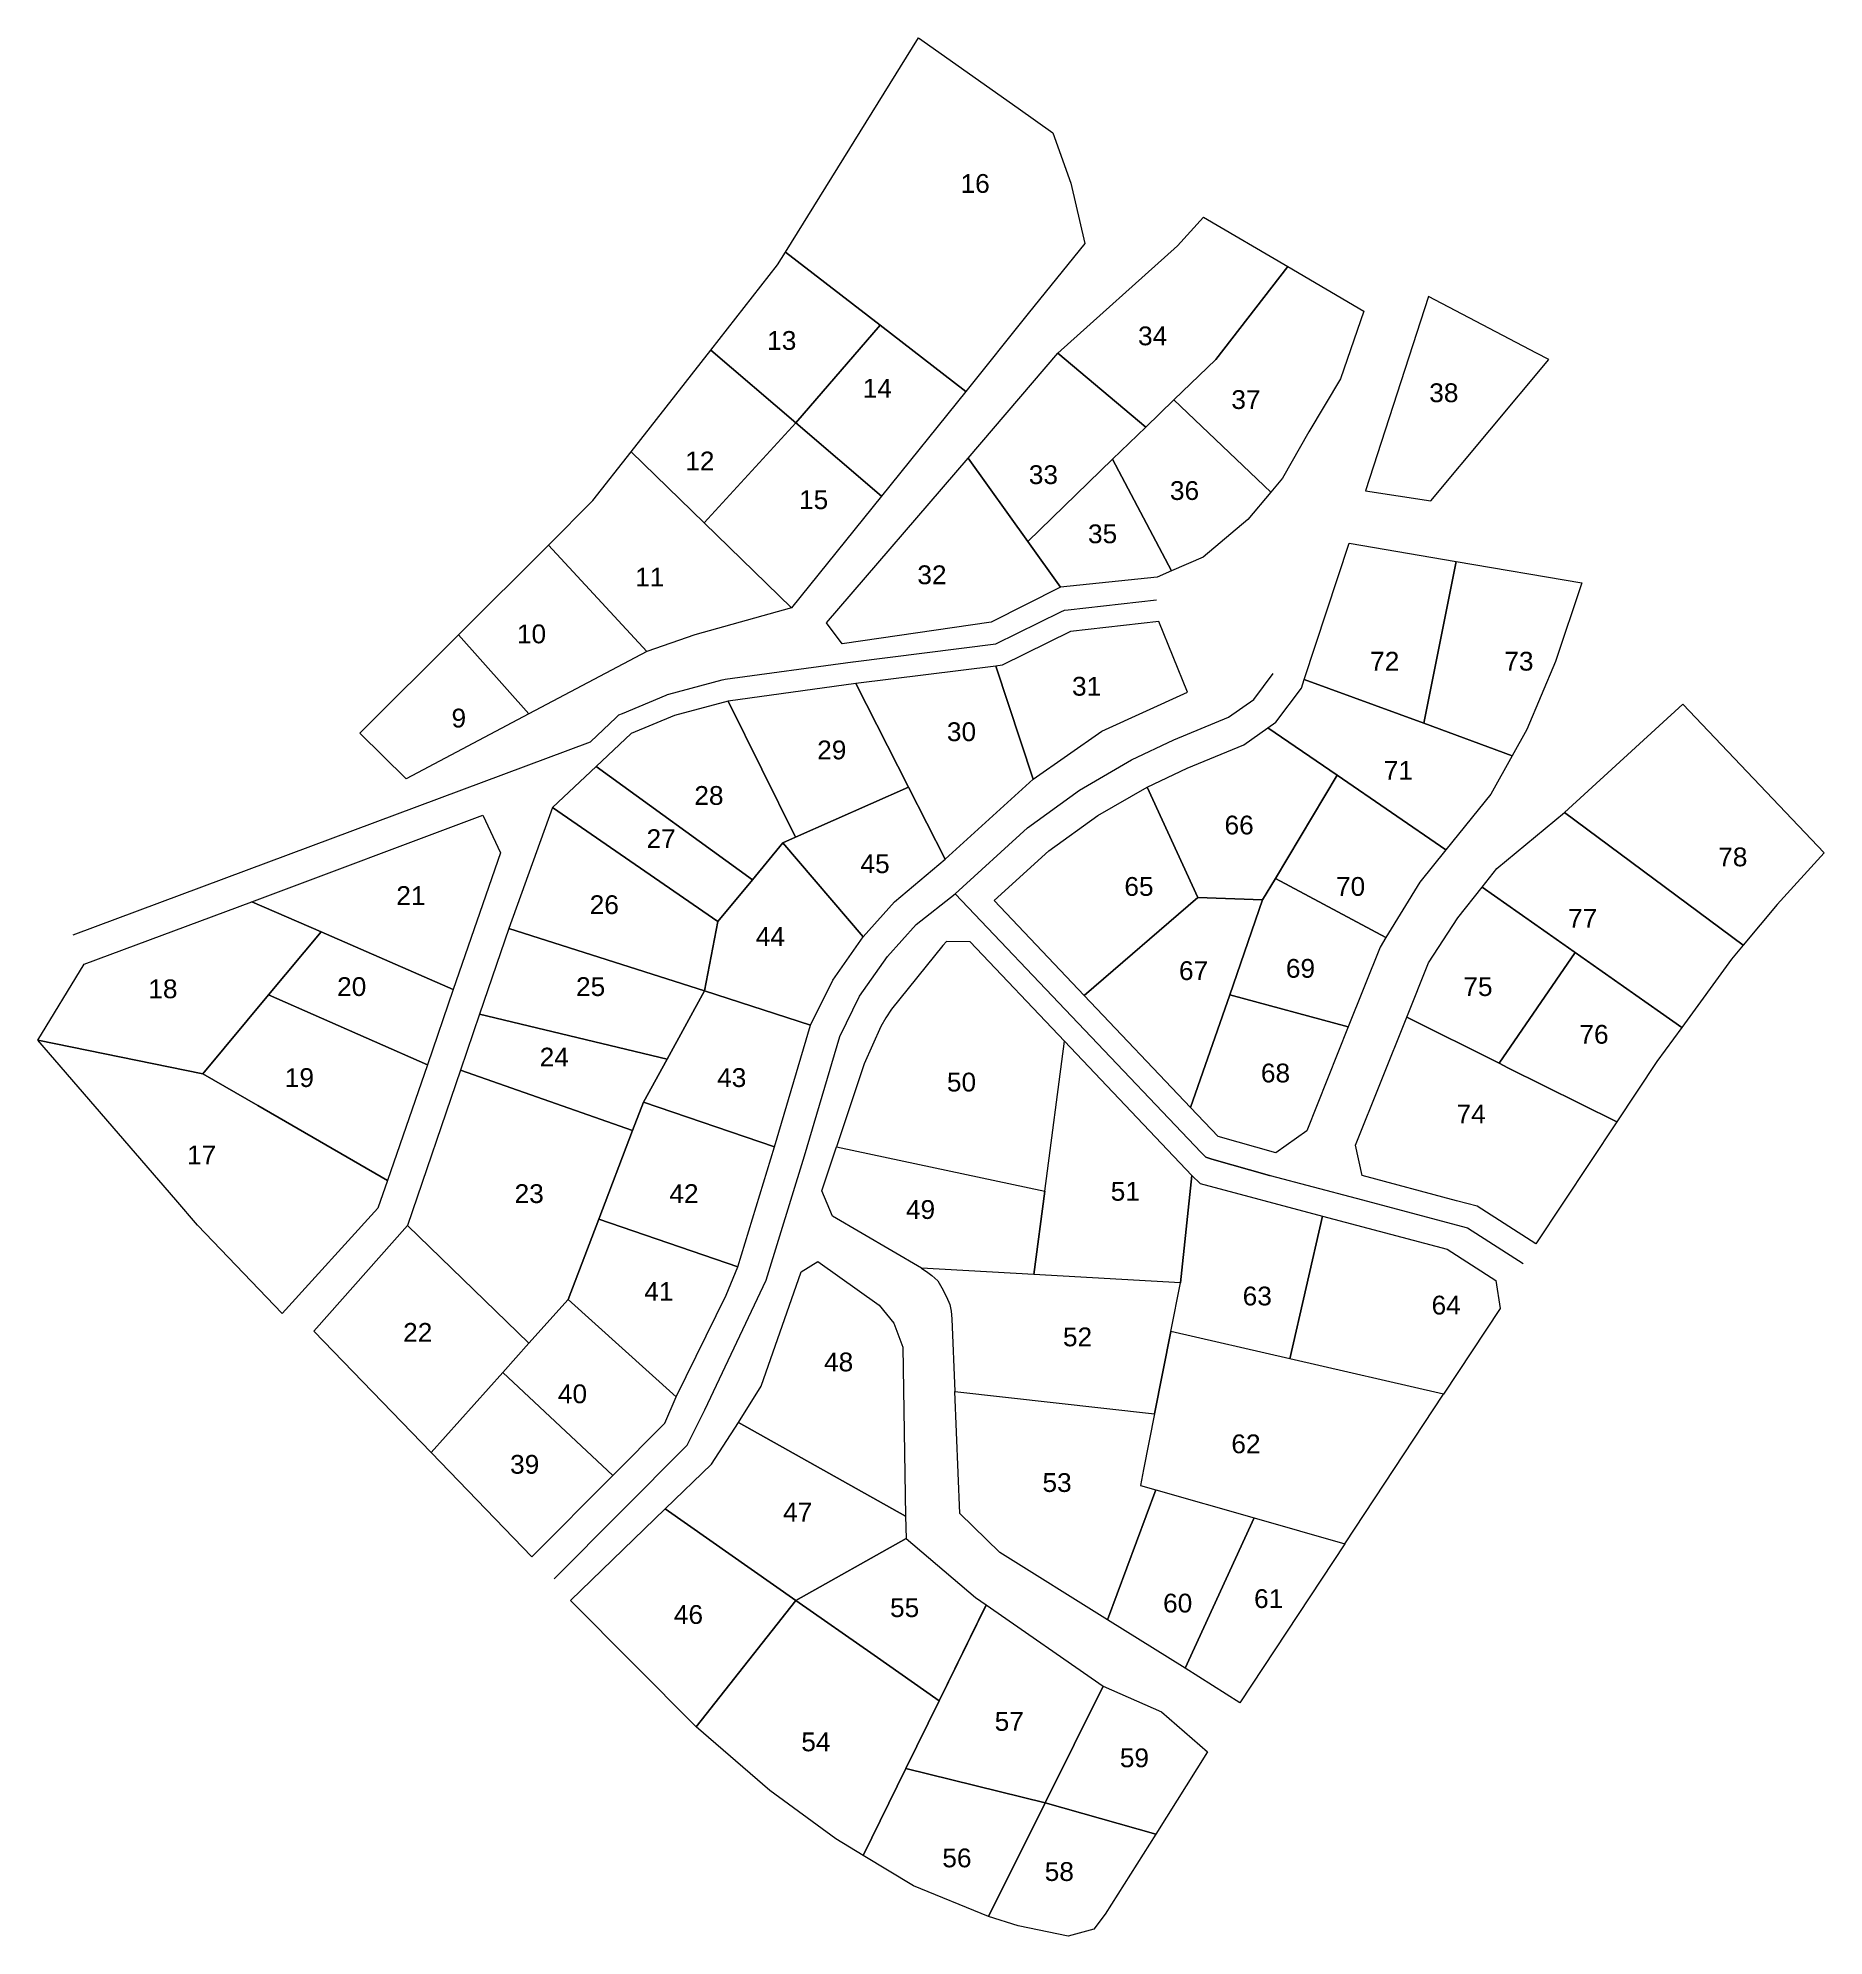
# Model space of a CAD drawing. Header units: metres. Extents: x 6613 to 6899, y 4434918 to 4435221.
import ezdxf

# ---------------------------------------------------------------- set-up
doc = ezdxf.new("R2010")
doc.units = ezdxf.units.M
doc.layers.add('DENEME', color=7, linetype='Continuous', lineweight=0)
doc.layers.add('YOL', color=207, linetype='Continuous', lineweight=0)
doc.styles.add('STYLE0', font='arial.ttf', dxfattribs={"height": 1})

msp = doc.modelspace()

# ---------------------------------------------------------------- linework, layer by layer
at = {"layer": 'DENEME'}
for points in [[(6761.44, 4435164.95, 0), (6747.77, 4435175.51, 0), (6732.66, 4435187.18, 0), (6753.89, 4435221.39, 0), (6769.8, 4435210.2, 0), (6775.38, 4435206.26, 0), (6778.22, 4435198.19, 0), (6780.46, 4435188.56, 0), (6771.44, 4435177.36, 0), (6761.44, 4435164.95, 0)], [(6761.44, 4435164.95, 0), (6747.77, 4435175.51, 0), (6732.66, 4435187.18, 0), (6753.89, 4435221.39, 0), (6769.8, 4435210.2, 0), (6775.38, 4435206.26, 0), (6778.22, 4435198.19, 0), (6780.46, 4435188.56, 0), (6771.44, 4435177.36, 0), (6761.44, 4435164.95, 0)], [(6799.41, 4435192.78, 0), (6812.88, 4435184.88, 0), (6801.38, 4435170.06, 0), (6794.68, 4435163.58, 0), (6790.22, 4435159.26, 0), (6776.18, 4435171.03, 0), (6795.24, 4435188.18, 0), (6799.41, 4435192.78, 0)], [(6799.41, 4435192.78, 0), (6812.88, 4435184.88, 0), (6801.38, 4435170.06, 0), (6794.68, 4435163.58, 0), (6790.22, 4435159.26, 0), (6776.18, 4435171.03, 0), (6795.24, 4435188.18, 0), (6799.41, 4435192.78, 0)], [(6734.3, 4435159.92, 0), (6720.73, 4435171.52, 0), (6731.39, 4435185.14, 0), (6732.66, 4435187.18, 0), (6747.77, 4435175.51, 0), (6734.3, 4435159.92, 0)], [(6734.3, 4435159.92, 0), (6720.73, 4435171.52, 0), (6731.39, 4435185.14, 0), (6732.66, 4435187.18, 0), (6747.77, 4435175.51, 0), (6734.3, 4435159.92, 0)], [(6821.3, 4435166.93, 0), (6816.25, 4435158.47, 0), (6812.03, 4435151.11, 0), (6810.16, 4435148.88, 0), (6794.68, 4435163.58, 0), (6801.38, 4435170.06, 0), (6812.88, 4435184.88, 0), (6824.99, 4435177.78, 0), (6821.3, 4435166.93, 0)], [(6821.3, 4435166.93, 0), (6816.25, 4435158.47, 0), (6812.03, 4435151.11, 0), (6810.16, 4435148.88, 0), (6794.68, 4435163.58, 0), (6801.38, 4435170.06, 0), (6812.88, 4435184.88, 0), (6824.99, 4435177.78, 0), (6821.3, 4435166.93, 0)], [(6852.59, 4435171.03, 0), (6835.32, 4435180.08, 0), (6825.29, 4435149.08, 0), (6835.72, 4435147.49, 0), (6854.53, 4435170.02, 0), (6852.59, 4435171.03, 0)], [(6852.59, 4435171.03, 0), (6835.32, 4435180.08, 0), (6825.29, 4435149.08, 0), (6835.72, 4435147.49, 0), (6854.53, 4435170.02, 0), (6852.59, 4435171.03, 0)], [(6747.77, 4435175.51, 0), (6761.44, 4435164.95, 0), (6747.98, 4435148.23, 0), (6734.3, 4435159.92, 0), (6747.77, 4435175.51, 0)], [(6747.77, 4435175.51, 0), (6761.44, 4435164.95, 0), (6747.98, 4435148.23, 0), (6734.3, 4435159.92, 0), (6747.77, 4435175.51, 0)], [(6719.68, 4435143.96, 0), (6708.03, 4435155.31, 0), (6720.73, 4435171.52, 0), (6734.3, 4435159.92, 0), (6719.68, 4435143.96, 0)], [(6719.68, 4435143.96, 0), (6708.03, 4435155.31, 0), (6720.73, 4435171.52, 0), (6734.3, 4435159.92, 0), (6719.68, 4435143.96, 0)], [(6776.18, 4435171.03, 0), (6790.22, 4435159.26, 0), (6784.89, 4435154.1, 0), (6771.35, 4435140.99, 0), (6761.81, 4435154.3, 0), (6776.18, 4435171.03, 0)], [(6776.18, 4435171.03, 0), (6790.22, 4435159.26, 0), (6784.89, 4435154.1, 0), (6771.35, 4435140.99, 0), (6761.81, 4435154.3, 0), (6776.18, 4435171.03, 0)], [(6794.68, 4435163.58, 0), (6810.16, 4435148.88, 0), (6806.49, 4435144.49, 0), (6799.36, 4435138.5, 0), (6794.31, 4435136.29, 0), (6784.89, 4435154.1, 0), (6790.22, 4435159.26, 0), (6794.68, 4435163.58, 0)], [(6794.68, 4435163.58, 0), (6810.16, 4435148.88, 0), (6806.49, 4435144.49, 0), (6799.36, 4435138.5, 0), (6794.31, 4435136.29, 0), (6784.89, 4435154.1, 0), (6790.22, 4435159.26, 0), (6794.68, 4435163.58, 0)], [(6734.3, 4435159.92, 0), (6747.98, 4435148.23, 0), (6733.61, 4435130.4, 0), (6719.68, 4435143.96, 0), (6734.3, 4435159.92, 0)], [(6734.3, 4435159.92, 0), (6747.98, 4435148.23, 0), (6733.61, 4435130.4, 0), (6719.68, 4435143.96, 0), (6734.3, 4435159.92, 0)], [(6708.03, 4435155.31, 0), (6719.68, 4435143.96, 0), (6733.61, 4435130.4, 0), (6718.18, 4435126.05, 0), (6710.55, 4435123.4, 0), (6694.81, 4435140.41, 0), (6701.91, 4435147.5, 0), (6708.03, 4435155.31, 0)], [(6708.03, 4435155.31, 0), (6719.68, 4435143.96, 0), (6733.61, 4435130.4, 0), (6718.18, 4435126.05, 0), (6710.55, 4435123.4, 0), (6694.81, 4435140.41, 0), (6701.91, 4435147.5, 0), (6708.03, 4435155.31, 0)], [(6761.81, 4435154.3, 0), (6771.35, 4435140.99, 0), (6776.6, 4435133.66, 0), (6765.52, 4435128.12, 0), (6741.69, 4435124.63, 0), (6739.19, 4435128, 0), (6761.81, 4435154.3, 0)], [(6761.81, 4435154.3, 0), (6771.35, 4435140.99, 0), (6776.6, 4435133.66, 0), (6765.52, 4435128.12, 0), (6741.69, 4435124.63, 0), (6739.19, 4435128, 0), (6761.81, 4435154.3, 0)], [(6784.89, 4435154.1, 0), (6794.31, 4435136.29, 0), (6792, 4435135.28, 0), (6776.6, 4435133.66, 0), (6771.35, 4435140.99, 0), (6784.89, 4435154.1, 0)], [(6784.89, 4435154.1, 0), (6794.31, 4435136.29, 0), (6792, 4435135.28, 0), (6776.6, 4435133.66, 0), (6771.35, 4435140.99, 0), (6784.89, 4435154.1, 0)], [(6822.68, 4435140.71, 0), (6839.76, 4435137.8, 0), (6834.6, 4435111.95, 0), (6815.51, 4435118.96, 0), (6822.68, 4435140.71, 0)], [(6822.68, 4435140.71, 0), (6839.76, 4435137.8, 0), (6834.6, 4435111.95, 0), (6815.51, 4435118.96, 0), (6822.68, 4435140.71, 0)], [(6694.81, 4435140.41, 0), (6710.55, 4435123.4, 0), (6691.67, 4435113.43, 0), (6680.44, 4435126.08, 0), (6694.81, 4435140.41, 0)], [(6694.81, 4435140.41, 0), (6710.55, 4435123.4, 0), (6691.67, 4435113.43, 0), (6680.44, 4435126.08, 0), (6694.81, 4435140.41, 0)], [(6839.76, 4435137.8, 0), (6859.82, 4435134.38, 0), (6855.62, 4435121.83, 0), (6851.04, 4435110.98, 0), (6848.71, 4435106.76, 0), (6834.6, 4435111.95, 0), (6839.76, 4435137.8, 0)], [(6839.76, 4435137.8, 0), (6859.82, 4435134.38, 0), (6855.62, 4435121.83, 0), (6851.04, 4435110.98, 0), (6848.71, 4435106.76, 0), (6834.6, 4435111.95, 0), (6839.76, 4435137.8, 0)], [(6680.44, 4435126.08, 0), (6691.67, 4435113.43, 0), (6672.07, 4435103.09, 0), (6664.69, 4435110.36, 0), (6680.44, 4435126.08, 0)], [(6680.44, 4435126.08, 0), (6691.67, 4435113.43, 0), (6672.07, 4435103.09, 0), (6664.69, 4435110.36, 0), (6680.44, 4435126.08, 0)], [(6792.3, 4435128.2, 0), (6778.2, 4435126.6, 0), (6767.26, 4435121.21, 0), (6766.27, 4435121.08, 0), (6772.23, 4435103.05, 0), (6783.19, 4435110.67, 0), (6796.88, 4435116.91, 0), (6792.3, 4435128.2, 0)], [(6792.3, 4435128.2, 0), (6778.2, 4435126.6, 0), (6767.26, 4435121.21, 0), (6766.27, 4435121.08, 0), (6772.23, 4435103.05, 0), (6783.19, 4435110.67, 0), (6796.88, 4435116.91, 0), (6792.3, 4435128.2, 0)], [(6766.27, 4435121.08, 0), (6743.9, 4435118.28, 0), (6752.31, 4435101.74, 0), (6758.16, 4435090.24, 0), (6772.23, 4435103.05, 0), (6766.27, 4435121.08, 0)], [(6766.27, 4435121.08, 0), (6743.9, 4435118.28, 0), (6752.31, 4435101.74, 0), (6758.16, 4435090.24, 0), (6772.23, 4435103.05, 0), (6766.27, 4435121.08, 0)], [(6743.9, 4435118.28, 0), (6723.49, 4435115.5, 0), (6734.29, 4435093.78, 0), (6752.31, 4435101.74, 0), (6743.9, 4435118.28, 0)], [(6743.9, 4435118.28, 0), (6723.49, 4435115.5, 0), (6734.29, 4435093.78, 0), (6752.31, 4435101.74, 0), (6743.9, 4435118.28, 0)], [(6815.51, 4435118.96, 0), (6834.6, 4435111.95, 0), (6848.71, 4435106.76, 0), (6845.32, 4435100.63, 0), (6838.11, 4435091.74, 0), (6820.75, 4435103.64, 0), (6809.68, 4435111.23, 0), (6810.96, 4435112.14, 0), (6815.04, 4435117.54, 0), (6815.51, 4435118.96, 0)], [(6815.51, 4435118.96, 0), (6834.6, 4435111.95, 0), (6848.71, 4435106.76, 0), (6845.32, 4435100.63, 0), (6838.11, 4435091.74, 0), (6820.75, 4435103.64, 0), (6809.68, 4435111.23, 0), (6810.96, 4435112.14, 0), (6815.04, 4435117.54, 0), (6815.51, 4435118.96, 0)], [(6723.49, 4435115.5, 0), (6714.94, 4435113.2, 0), (6708.01, 4435110.29, 0), (6702.41, 4435105.06, 0), (6727.38, 4435086.97, 0), (6732.23, 4435092.86, 0), (6734.29, 4435093.78, 0), (6723.49, 4435115.5, 0)], [(6723.49, 4435115.5, 0), (6714.94, 4435113.2, 0), (6708.01, 4435110.29, 0), (6702.41, 4435105.06, 0), (6727.38, 4435086.97, 0), (6732.23, 4435092.86, 0), (6734.29, 4435093.78, 0), (6723.49, 4435115.5, 0)], [(6875.96, 4435115.01, 0), (6898.5, 4435091.26, 0), (6890.99, 4435083.03, 0), (6885.58, 4435076.49, 0), (6857.08, 4435097.72, 0), (6875.96, 4435115.01, 0)], [(6875.96, 4435115.01, 0), (6898.5, 4435091.26, 0), (6890.99, 4435083.03, 0), (6885.58, 4435076.49, 0), (6857.08, 4435097.72, 0), (6875.96, 4435115.01, 0)], [(6809.68, 4435111.23, 0), (6820.75, 4435103.64, 0), (6810.9, 4435087.18, 0), (6808.84, 4435083.74, 0), (6798.53, 4435084.13, 0), (6790.41, 4435101.76, 0), (6796.8, 4435104.77, 0), (6805.84, 4435108.5, 0), (6809.68, 4435111.23, 0)], [(6809.68, 4435111.23, 0), (6820.75, 4435103.64, 0), (6810.9, 4435087.18, 0), (6808.84, 4435083.74, 0), (6798.53, 4435084.13, 0), (6790.41, 4435101.76, 0), (6796.8, 4435104.77, 0), (6805.84, 4435108.5, 0), (6809.68, 4435111.23, 0)], [(6702.41, 4435105.06, 0), (6695.48, 4435098.52, 0), (6721.88, 4435080.3, 0), (6727.38, 4435086.97, 0), (6702.41, 4435105.06, 0)], [(6702.41, 4435105.06, 0), (6695.48, 4435098.52, 0), (6721.88, 4435080.3, 0), (6727.38, 4435086.97, 0), (6702.41, 4435105.06, 0)], [(6752.31, 4435101.74, 0), (6734.29, 4435093.78, 0), (6732.23, 4435092.86, 0), (6745.06, 4435077.84, 0), (6750.05, 4435083.44, 0), (6758.16, 4435090.24, 0), (6752.31, 4435101.74, 0)], [(6752.31, 4435101.74, 0), (6734.29, 4435093.78, 0), (6732.23, 4435092.86, 0), (6745.06, 4435077.84, 0), (6750.05, 4435083.44, 0), (6758.16, 4435090.24, 0), (6752.31, 4435101.74, 0)], [(6790.41, 4435101.76, 0), (6798.53, 4435084.13, 0), (6780.37, 4435068.48, 0), (6765.97, 4435083.63, 0), (6774.7, 4435091.57, 0), (6782.55, 4435097.22, 0), (6790.41, 4435101.76, 0)], [(6790.41, 4435101.76, 0), (6798.53, 4435084.13, 0), (6780.37, 4435068.48, 0), (6765.97, 4435083.63, 0), (6774.7, 4435091.57, 0), (6782.55, 4435097.22, 0), (6790.41, 4435101.76, 0)], [(6820.75, 4435103.64, 0), (6838.11, 4435091.74, 0), (6833.95, 4435086.59, 0), (6828.54, 4435077.74, 0), (6810.9, 4435087.18, 0), (6820.75, 4435103.64, 0)], [(6820.75, 4435103.64, 0), (6838.11, 4435091.74, 0), (6833.95, 4435086.59, 0), (6828.54, 4435077.74, 0), (6810.9, 4435087.18, 0), (6820.75, 4435103.64, 0)], [(6695.48, 4435098.52, 0), (6688.47, 4435079.2, 0), (6719.72, 4435069.22, 0), (6721.88, 4435080.3, 0), (6695.48, 4435098.52, 0)], [(6695.48, 4435098.52, 0), (6688.47, 4435079.2, 0), (6719.72, 4435069.22, 0), (6721.88, 4435080.3, 0), (6695.48, 4435098.52, 0)], [(6684.34, 4435097.26, 0), (6687.14, 4435091.28, 0), (6679.61, 4435069.41, 0), (6658.54, 4435078.62, 0), (6647.46, 4435083.46, 0), (6684.34, 4435097.26, 0)], [(6684.34, 4435097.26, 0), (6687.14, 4435091.28, 0), (6679.61, 4435069.41, 0), (6658.54, 4435078.62, 0), (6647.46, 4435083.46, 0), (6684.34, 4435097.26, 0)], [(6857.08, 4435097.72, 0), (6885.58, 4435076.49, 0), (6883.7, 4435074.29, 0), (6875.8, 4435063.35, 0), (6843.9, 4435085.78, 0), (6846.26, 4435088.77, 0), (6857.08, 4435097.72, 0)], [(6857.08, 4435097.72, 0), (6885.58, 4435076.49, 0), (6883.7, 4435074.29, 0), (6875.8, 4435063.35, 0), (6843.9, 4435085.78, 0), (6846.26, 4435088.77, 0), (6857.08, 4435097.72, 0)], [(6732.23, 4435092.86, 0), (6727.38, 4435086.97, 0), (6721.88, 4435080.3, 0), (6719.72, 4435069.22, 0), (6736.66, 4435063.76, 0), (6740.2, 4435070.95, 0), (6745.06, 4435077.84, 0), (6732.23, 4435092.86, 0)], [(6732.23, 4435092.86, 0), (6727.38, 4435086.97, 0), (6721.88, 4435080.3, 0), (6719.72, 4435069.22, 0), (6736.66, 4435063.76, 0), (6740.2, 4435070.95, 0), (6745.06, 4435077.84, 0), (6732.23, 4435092.86, 0)], [(6810.9, 4435087.18, 0), (6828.54, 4435077.74, 0), (6827.6, 4435076.2, 0), (6822.53, 4435063.46, 0), (6803.6, 4435068.61, 0), (6808.84, 4435083.74, 0), (6810.9, 4435087.18, 0)], [(6810.9, 4435087.18, 0), (6828.54, 4435077.74, 0), (6827.6, 4435076.2, 0), (6822.53, 4435063.46, 0), (6803.6, 4435068.61, 0), (6808.84, 4435083.74, 0), (6810.9, 4435087.18, 0)], [(6647.46, 4435083.46, 0), (6658.54, 4435078.62, 0), (6650.1, 4435068.56, 0), (6639.62, 4435055.98, 0), (6613.3, 4435061.35, 0), (6620.66, 4435073.46, 0), (6647.46, 4435083.46, 0)], [(6647.46, 4435083.46, 0), (6658.54, 4435078.62, 0), (6650.1, 4435068.56, 0), (6639.62, 4435055.98, 0), (6613.3, 4435061.35, 0), (6620.66, 4435073.46, 0), (6647.46, 4435083.46, 0)], [(6808.84, 4435083.74, 0), (6803.6, 4435068.61, 0), (6797.36, 4435050.61, 0), (6780.37, 4435068.48, 0), (6798.53, 4435084.13, 0), (6808.84, 4435083.74, 0)], [(6808.84, 4435083.74, 0), (6803.6, 4435068.61, 0), (6797.36, 4435050.61, 0), (6780.37, 4435068.48, 0), (6798.53, 4435084.13, 0), (6808.84, 4435083.74, 0)], [(6858.74, 4435075.35, 0), (6846.6, 4435057.67, 0), (6831.86, 4435065.01, 0), (6835.32, 4435073.67, 0), (6840.02, 4435080.88, 0), (6843.9, 4435085.78, 0), (6858.74, 4435075.35, 0)], [(6858.74, 4435075.35, 0), (6846.6, 4435057.67, 0), (6831.86, 4435065.01, 0), (6835.32, 4435073.67, 0), (6840.02, 4435080.88, 0), (6843.9, 4435085.78, 0), (6858.74, 4435075.35, 0)], [(6658.54, 4435078.62, 0), (6679.61, 4435069.41, 0), (6675.48, 4435057.43, 0), (6650.1, 4435068.56, 0), (6658.54, 4435078.62, 0)], [(6658.54, 4435078.62, 0), (6679.61, 4435069.41, 0), (6675.48, 4435057.43, 0), (6650.1, 4435068.56, 0), (6658.54, 4435078.62, 0)], [(6688.47, 4435079.2, 0), (6683.81, 4435065.47, 0), (6713.76, 4435058.33, 0), (6719.72, 4435069.22, 0), (6688.47, 4435079.2, 0)], [(6688.47, 4435079.2, 0), (6683.81, 4435065.47, 0), (6713.76, 4435058.33, 0), (6719.72, 4435069.22, 0), (6688.47, 4435079.2, 0)], [(6740.81, 4435044.32, 0), (6774.08, 4435037.24, 0), (6777.24, 4435061.17, 0), (6762.13, 4435077.06, 0), (6758.37, 4435077.08, 0), (6757.79, 4435076.48, 0), (6749.59, 4435066.3, 0), (6748.7, 4435064.93, 0), (6747.87, 4435063.53, 0), (6745.25, 4435057.56, 0), (6740.81, 4435044.32, 0)], [(6740.81, 4435044.32, 0), (6774.08, 4435037.24, 0), (6777.24, 4435061.17, 0), (6762.13, 4435077.06, 0), (6758.37, 4435077.08, 0), (6757.79, 4435076.48, 0), (6749.59, 4435066.3, 0), (6748.7, 4435064.93, 0), (6747.87, 4435063.53, 0), (6745.25, 4435057.56, 0), (6740.81, 4435044.32, 0)], [(6875.8, 4435063.35, 0), (6871.78, 4435057.92, 0), (6865.44, 4435048.28, 0), (6848.03, 4435056.95, 0), (6846.6, 4435057.67, 0), (6858.74, 4435075.35, 0), (6875.8, 4435063.35, 0)], [(6875.8, 4435063.35, 0), (6871.78, 4435057.92, 0), (6865.44, 4435048.28, 0), (6848.03, 4435056.95, 0), (6846.6, 4435057.67, 0), (6858.74, 4435075.35, 0), (6875.8, 4435063.35, 0)], [(6650.1, 4435068.56, 0), (6675.48, 4435057.43, 0), (6669.11, 4435038.95, 0), (6648.39, 4435050.91, 0), (6639.62, 4435055.98, 0), (6650.1, 4435068.56, 0)], [(6650.1, 4435068.56, 0), (6675.48, 4435057.43, 0), (6669.11, 4435038.95, 0), (6648.39, 4435050.91, 0), (6639.62, 4435055.98, 0), (6650.1, 4435068.56, 0)], [(6719.72, 4435069.22, 0), (6713.76, 4435058.33, 0), (6709.99, 4435051.43, 0), (6730.93, 4435044.33, 0), (6736.66, 4435063.76, 0), (6719.72, 4435069.22, 0)], [(6719.72, 4435069.22, 0), (6713.76, 4435058.33, 0), (6709.99, 4435051.43, 0), (6730.93, 4435044.33, 0), (6736.66, 4435063.76, 0), (6719.72, 4435069.22, 0)], [(6803.6, 4435068.61, 0), (6822.53, 4435063.46, 0), (6815.92, 4435046.88, 0), (6810.99, 4435043.34, 0), (6801.78, 4435045.96, 0), (6797.36, 4435050.61, 0), (6803.6, 4435068.61, 0)], [(6803.6, 4435068.61, 0), (6822.53, 4435063.46, 0), (6815.92, 4435046.88, 0), (6810.99, 4435043.34, 0), (6801.78, 4435045.96, 0), (6797.36, 4435050.61, 0), (6803.6, 4435068.61, 0)], [(6683.81, 4435065.47, 0), (6680.78, 4435056.55, 0), (6708.21, 4435046.9, 0), (6709.99, 4435051.43, 0), (6713.76, 4435058.33, 0), (6683.81, 4435065.47, 0)], [(6683.81, 4435065.47, 0), (6680.78, 4435056.55, 0), (6708.21, 4435046.9, 0), (6709.99, 4435051.43, 0), (6713.76, 4435058.33, 0), (6683.81, 4435065.47, 0)], [(6865.44, 4435048.28, 0), (6852.5, 4435028.82, 0), (6843.11, 4435034.82, 0), (6839.82, 4435035.71, 0), (6824.73, 4435039.76, 0), (6823.7, 4435044.56, 0), (6831.86, 4435065.01, 0), (6846.6, 4435057.67, 0), (6848.03, 4435056.95, 0), (6865.44, 4435048.28, 0)], [(6865.44, 4435048.28, 0), (6852.5, 4435028.82, 0), (6843.11, 4435034.82, 0), (6839.82, 4435035.71, 0), (6824.73, 4435039.76, 0), (6823.7, 4435044.56, 0), (6831.86, 4435065.01, 0), (6846.6, 4435057.67, 0), (6848.03, 4435056.95, 0), (6865.44, 4435048.28, 0)], [(6648.39, 4435050.91, 0), (6669.11, 4435038.95, 0), (6667.59, 4435034.54, 0), (6652.29, 4435017.68, 0), (6638.75, 4435031.81, 0), (6635.29, 4435035.83, 0), (6613.3, 4435061.35, 0), (6639.62, 4435055.98, 0), (6648.39, 4435050.91, 0)], [(6648.39, 4435050.91, 0), (6669.11, 4435038.95, 0), (6667.59, 4435034.54, 0), (6652.29, 4435017.68, 0), (6638.75, 4435031.81, 0), (6635.29, 4435035.83, 0), (6613.3, 4435061.35, 0), (6639.62, 4435055.98, 0), (6648.39, 4435050.91, 0)], [(6777.24, 4435061.17, 0), (6797.55, 4435039.76, 0), (6795.73, 4435022.58, 0), (6772.32, 4435023.93, 0), (6774.08, 4435037.24, 0), (6777.24, 4435061.17, 0)], [(6777.24, 4435061.17, 0), (6797.55, 4435039.76, 0), (6795.73, 4435022.58, 0), (6772.32, 4435023.93, 0), (6774.08, 4435037.24, 0), (6777.24, 4435061.17, 0)], [(6680.78, 4435056.55, 0), (6672.33, 4435031.74, 0), (6691.7, 4435012.94, 0), (6697.94, 4435019.91, 0), (6702.84, 4435032.77, 0), (6708.21, 4435046.9, 0), (6680.78, 4435056.55, 0)], [(6680.78, 4435056.55, 0), (6672.33, 4435031.74, 0), (6691.7, 4435012.94, 0), (6697.94, 4435019.91, 0), (6702.84, 4435032.77, 0), (6708.21, 4435046.9, 0), (6680.78, 4435056.55, 0)], [(6709.99, 4435051.43, 0), (6708.21, 4435046.9, 0), (6702.84, 4435032.77, 0), (6725.04, 4435025.16, 0), (6730.93, 4435044.33, 0), (6709.99, 4435051.43, 0)], [(6709.99, 4435051.43, 0), (6708.21, 4435046.9, 0), (6702.84, 4435032.77, 0), (6725.04, 4435025.16, 0), (6730.93, 4435044.33, 0), (6709.99, 4435051.43, 0)], [(6740.81, 4435044.32, 0), (6774.08, 4435037.24, 0), (6772.32, 4435023.93, 0), (6754.39, 4435024.95, 0), (6740.17, 4435033.23, 0), (6738.46, 4435037.28, 0), (6740.81, 4435044.32, 0)], [(6740.81, 4435044.32, 0), (6774.08, 4435037.24, 0), (6772.32, 4435023.93, 0), (6754.39, 4435024.95, 0), (6740.17, 4435033.23, 0), (6738.46, 4435037.28, 0), (6740.81, 4435044.32, 0)], [(6797.55, 4435039.76, 0), (6798.86, 4435038.43, 0), (6818.42, 4435033.26, 0), (6813.2, 4435010.46, 0), (6794.19, 4435014.81, 0), (6795.73, 4435022.58, 0), (6797.55, 4435039.76, 0)], [(6797.55, 4435039.76, 0), (6798.86, 4435038.43, 0), (6818.42, 4435033.26, 0), (6813.2, 4435010.46, 0), (6794.19, 4435014.81, 0), (6795.73, 4435022.58, 0), (6797.55, 4435039.76, 0)], [(6672.33, 4435031.74, 0), (6657.33, 4435014.86, 0), (6676.08, 4434995.49, 0), (6687.52, 4435008.27, 0), (6691.7, 4435012.94, 0), (6672.33, 4435031.74, 0)], [(6672.33, 4435031.74, 0), (6657.33, 4435014.86, 0), (6676.08, 4434995.49, 0), (6687.52, 4435008.27, 0), (6691.7, 4435012.94, 0), (6672.33, 4435031.74, 0)], [(6702.84, 4435032.77, 0), (6697.94, 4435019.91, 0), (6715.23, 4435004.39, 0), (6723.18, 4435020.6, 0), (6725.04, 4435025.16, 0), (6702.84, 4435032.77, 0)], [(6702.84, 4435032.77, 0), (6697.94, 4435019.91, 0), (6715.23, 4435004.39, 0), (6723.18, 4435020.6, 0), (6725.04, 4435025.16, 0), (6702.84, 4435032.77, 0)], [(6818.42, 4435033.26, 0), (6838.32, 4435027.99, 0), (6846.11, 4435022.95, 0), (6846.78, 4435018.51, 0), (6837.75, 4435004.84, 0), (6813.2, 4435010.46, 0), (6818.42, 4435033.26, 0)], [(6818.42, 4435033.26, 0), (6838.32, 4435027.99, 0), (6846.11, 4435022.95, 0), (6846.78, 4435018.51, 0), (6837.75, 4435004.84, 0), (6813.2, 4435010.46, 0), (6818.42, 4435033.26, 0)], [(6737.85, 4435026.02, 0), (6747.61, 4435019.05, 0), (6749.94, 4435016.17, 0), (6751.4, 4435012.32, 0), (6751.85, 4434985.34, 0), (6725.15, 4435000.28, 0), (6728.79, 4435006.1, 0), (6735.15, 4435024.34, 0), (6737.85, 4435026.02, 0)], [(6737.85, 4435026.02, 0), (6747.61, 4435019.05, 0), (6749.94, 4435016.17, 0), (6751.4, 4435012.32, 0), (6751.85, 4434985.34, 0), (6725.15, 4435000.28, 0), (6728.79, 4435006.1, 0), (6735.15, 4435024.34, 0), (6737.85, 4435026.02, 0)], [(6791.6, 4435001.67, 0), (6794.19, 4435014.81, 0), (6795.73, 4435022.58, 0), (6772.32, 4435023.93, 0), (6754.39, 4435024.95, 0), (6755.41, 4435024.27, 0), (6756.01, 4435023.77, 0), (6756.97, 4435022.93, 0), (6757.63, 4435021.8, 0), (6758.35, 4435020.35, 0), (6758.9, 4435019.14, 0), (6759.13, 4435018.08, 0), (6759.25, 4435016.86, 0), (6759.69, 4435005.25, 0), (6791.6, 4435001.67, 0)], [(6791.6, 4435001.67, 0), (6794.19, 4435014.81, 0), (6795.73, 4435022.58, 0), (6772.32, 4435023.93, 0), (6754.39, 4435024.95, 0), (6755.41, 4435024.27, 0), (6756.01, 4435023.77, 0), (6756.97, 4435022.93, 0), (6757.63, 4435021.8, 0), (6758.35, 4435020.35, 0), (6758.9, 4435019.14, 0), (6759.13, 4435018.08, 0), (6759.25, 4435016.86, 0), (6759.69, 4435005.25, 0), (6791.6, 4435001.67, 0)], [(6697.94, 4435019.91, 0), (6691.7, 4435012.94, 0), (6687.52, 4435008.27, 0), (6705.08, 4434991.83, 0), (6713.4, 4435000.2, 0), (6715.23, 4435004.39, 0), (6697.94, 4435019.91, 0)], [(6697.94, 4435019.91, 0), (6691.7, 4435012.94, 0), (6687.52, 4435008.27, 0), (6705.08, 4434991.83, 0), (6713.4, 4435000.2, 0), (6715.23, 4435004.39, 0), (6697.94, 4435019.91, 0)], [(6837.75, 4435004.84, 0), (6813.2, 4435010.46, 0), (6794.19, 4435014.81, 0), (6791.6, 4435001.67, 0), (6789.85, 4434992.8, 0), (6789.34, 4434990.23, 0), (6791.79, 4434989.53, 0), (6807.48, 4434985.06, 0), (6821.97, 4434980.94, 0), (6837.75, 4435004.84, 0)], [(6837.75, 4435004.84, 0), (6813.2, 4435010.46, 0), (6794.19, 4435014.81, 0), (6791.6, 4435001.67, 0), (6789.85, 4434992.8, 0), (6789.34, 4434990.23, 0), (6791.79, 4434989.53, 0), (6807.48, 4434985.06, 0), (6821.97, 4434980.94, 0), (6837.75, 4435004.84, 0)], [(6687.52, 4435008.27, 0), (6676.08, 4434995.49, 0), (6692.17, 4434978.85, 0), (6705.08, 4434991.83, 0), (6687.52, 4435008.27, 0)], [(6687.52, 4435008.27, 0), (6676.08, 4434995.49, 0), (6692.17, 4434978.85, 0), (6705.08, 4434991.83, 0), (6687.52, 4435008.27, 0)], [(6759.69, 4435005.25, 0), (6791.6, 4435001.67, 0), (6789.85, 4434992.8, 0), (6789.34, 4434990.23, 0), (6791.79, 4434989.53, 0), (6784.11, 4434968.78, 0), (6766.89, 4434979.54, 0), (6760.51, 4434985.76, 0), (6759.69, 4435005.25, 0)], [(6759.69, 4435005.25, 0), (6791.6, 4435001.67, 0), (6789.85, 4434992.8, 0), (6789.34, 4434990.23, 0), (6791.79, 4434989.53, 0), (6784.11, 4434968.78, 0), (6766.89, 4434979.54, 0), (6760.51, 4434985.76, 0), (6759.69, 4435005.25, 0)], [(6725.15, 4435000.28, 0), (6751.85, 4434985.34, 0), (6751.91, 4434981.78, 0), (6734.33, 4434971.87, 0), (6713.47, 4434986.49, 0), (6720.85, 4434993.63, 0), (6725.15, 4435000.28, 0)], [(6725.15, 4435000.28, 0), (6751.85, 4434985.34, 0), (6751.91, 4434981.78, 0), (6734.33, 4434971.87, 0), (6713.47, 4434986.49, 0), (6720.85, 4434993.63, 0), (6725.15, 4435000.28, 0)], [(6796.51, 4434961.04, 0), (6784.11, 4434968.78, 0), (6791.79, 4434989.53, 0), (6807.48, 4434985.06, 0), (6796.51, 4434961.04, 0)], [(6796.51, 4434961.04, 0), (6784.11, 4434968.78, 0), (6791.79, 4434989.53, 0), (6807.48, 4434985.06, 0), (6796.51, 4434961.04, 0)], [(6713.47, 4434986.49, 0), (6734.33, 4434971.87, 0), (6718.39, 4434951.69, 0), (6698.34, 4434971.85, 0), (6713.47, 4434986.49, 0)], [(6713.47, 4434986.49, 0), (6734.33, 4434971.87, 0), (6718.39, 4434951.69, 0), (6698.34, 4434971.85, 0), (6713.47, 4434986.49, 0)], [(6807.48, 4434985.06, 0), (6821.97, 4434980.94, 0), (6805.19, 4434955.53, 0), (6796.51, 4434961.04, 0), (6807.48, 4434985.06, 0)], [(6807.48, 4434985.06, 0), (6821.97, 4434980.94, 0), (6805.19, 4434955.53, 0), (6796.51, 4434961.04, 0), (6807.48, 4434985.06, 0)], [(6751.91, 4434981.78, 0), (6763.01, 4434972.32, 0), (6764.71, 4434971.15, 0), (6764.69, 4434971.14, 0), (6757.2, 4434955.87, 0), (6746.81, 4434963.14, 0), (6734.33, 4434971.87, 0), (6751.91, 4434981.78, 0)], [(6751.91, 4434981.78, 0), (6763.01, 4434972.32, 0), (6764.71, 4434971.15, 0), (6764.69, 4434971.14, 0), (6757.2, 4434955.87, 0), (6746.81, 4434963.14, 0), (6734.33, 4434971.87, 0), (6751.91, 4434981.78, 0)], [(6757.2, 4434955.87, 0), (6751.89, 4434945.06, 0), (6745.07, 4434931.15, 0), (6740.7, 4434933.8, 0), (6730.17, 4434941.54, 0), (6718.39, 4434951.69, 0), (6734.33, 4434971.87, 0), (6746.81, 4434963.14, 0), (6757.2, 4434955.87, 0)], [(6757.2, 4434955.87, 0), (6751.89, 4434945.06, 0), (6745.07, 4434931.15, 0), (6740.7, 4434933.8, 0), (6730.17, 4434941.54, 0), (6718.39, 4434951.69, 0), (6734.33, 4434971.87, 0), (6746.81, 4434963.14, 0), (6757.2, 4434955.87, 0)], [(6764.71, 4434971.15, 0), (6783.4, 4434958.19, 0), (6774.12, 4434939.53, 0), (6751.89, 4434945.06, 0), (6757.2, 4434955.87, 0), (6764.71, 4434971.15, 0)], [(6764.71, 4434971.15, 0), (6783.4, 4434958.19, 0), (6774.12, 4434939.53, 0), (6751.89, 4434945.06, 0), (6757.2, 4434955.87, 0), (6764.71, 4434971.15, 0)], [(6783.4, 4434958.19, 0), (6792.72, 4434954.1, 0), (6800.07, 4434947.71, 0), (6791.79, 4434934.56, 0), (6774.12, 4434939.53, 0), (6783.4, 4434958.19, 0)], [(6783.4, 4434958.19, 0), (6792.72, 4434954.1, 0), (6800.07, 4434947.71, 0), (6791.79, 4434934.56, 0), (6774.12, 4434939.53, 0), (6783.4, 4434958.19, 0)], [(6751.89, 4434945.06, 0), (6774.12, 4434939.53, 0), (6765.1, 4434921.41, 0), (6753.08, 4434926.3, 0), (6745.07, 4434931.15, 0), (6751.89, 4434945.06, 0)], [(6751.89, 4434945.06, 0), (6774.12, 4434939.53, 0), (6765.1, 4434921.41, 0), (6753.08, 4434926.3, 0), (6745.07, 4434931.15, 0), (6751.89, 4434945.06, 0)], [(6774.12, 4434939.53, 0), (6791.79, 4434934.56, 0), (6783.72, 4434921.76, 0), (6781.92, 4434919.38, 0), (6781.92, 4434919.38, 0), (6777.82, 4434918.28, 0), (6769.84, 4434919.9, 0), (6765.1, 4434921.41, 0), (6774.12, 4434939.53, 0)], [(6774.12, 4434939.53, 0), (6791.79, 4434934.56, 0), (6783.72, 4434921.76, 0), (6781.92, 4434919.38, 0), (6781.92, 4434919.38, 0), (6777.82, 4434918.28, 0), (6769.84, 4434919.9, 0), (6765.1, 4434921.41, 0), (6774.12, 4434939.53, 0)]]:
    msp.add_polyline3d(points, close=True, dxfattribs=at)
at = {"layer": 'YOL'}
for points in [[(6618.91, 4435078.15, 0), (6701.51, 4435109.01, 0), (6705.63, 4435112.85, 0), (6706.08, 4435113.28, 0), (6706.66, 4435113.52, 0), (6713.59, 4435116.43, 0), (6713.81, 4435116.52, 0), (6714.03, 4435116.58, 0), (6722.58, 4435118.88, 0), (6722.8, 4435118.94, 0), (6723.02, 4435118.97, 0), (6743.43, 4435121.74, 0), (6743.45, 4435121.75, 0), (6743.46, 4435121.75, 0), (6766.24, 4435124.61, 0), (6776.65, 4435129.74, 0), (6777.2, 4435130.01, 0), (6777.8, 4435130.08, 0), (6791.91, 4435131.68, 0)], [(6695.72, 4434975.32, 0), (6716.95, 4434996.67, 0), (6719.78, 4435002.32, 0), (6729.56, 4435023.02, 0), (6735.71, 4435042.86, 0), (6741.34, 4435061.94, 0), (6744.51, 4435068.39, 0), (6748.98, 4435074.73, 0), (6753.54, 4435079.84, 0), (6759.75, 4435084.73, 0), (6771.33, 4435095.27, 0), (6779.63, 4435101.28, 0), (6787.9, 4435106.09, 0), (6794.67, 4435109.3, 0), (6803.41, 4435112.9, 0), (6807.44, 4435115.77, 0), (6810.55, 4435119.89, 0)], [(6809.96, 4435039.73, 0), (6800.75, 4435042.36, 0), (6799.77, 4435042.64, 0), (6799.06, 4435043.38, 0), (6759.75, 4435084.73, 0), (6799.06, 4435043.38, 0), (6799.77, 4435042.64, 0), (6800.75, 4435042.36, 0), (6809.96, 4435039.73, 0), (6810, 4435039.72, 0), (6810.04, 4435039.71, 0), (6823.77, 4435036.13, 0), (6841.58, 4435031.35, 0), (6850.48, 4435025.66, 0)]]:
    msp.add_polyline3d(points, dxfattribs=at)

# ---------------------------------------------------------------- texts
at = {"layer": 'YOL', "style": 'STYLE0'}
for s, p in [('16', (6760.62, 4435196.65)), ('13', (6729.74, 4435171.58)), ('34', (6788.96, 4435172.31)), ('14', (6745, 4435163.95)), ('37', (6803.86, 4435162.14)), ('38', (6835.46, 4435163.23)), ('12', (6716.66, 4435152.33)), ('33', (6771.52, 4435150.15)), ('36', (6794.05, 4435147.61)), ('15', (6734.83, 4435146.15)), ('35', (6780.97, 4435140.7)), ('11', (6708.67, 4435133.8)), ('32', (6753.72, 4435134.16)), ('10', (6689.78, 4435124.72)), ('72', (6826.02, 4435120.36)), ('73', (6847.45, 4435120.36)), ('31', (6778.42, 4435116.36)), ('9', (6679.34, 4435111.28)), ('30', (6758.44, 4435109.1)), ('29', (6737.73, 4435106.19)), ('71', (6828.2, 4435102.92)), ('28', (6718.11, 4435098.92)), ('27', (6710.48, 4435092.02)), ('66', (6802.77, 4435094.2)), ('78', (6881.6, 4435089.11)), ('45', (6744.64, 4435088.02)), ('21', (6670.52, 4435082.94)), ('65', (6786.78, 4435084.39)), ('70', (6820.57, 4435084.39)), ('26', (6701.4, 4435081.48)), ('77', (6857.62, 4435079.3)), ('44', (6727.92, 4435076.4)), ('67', (6795.5, 4435070.95)), ('69', (6812.57, 4435071.31)), ('18', (6630.92, 4435068.04)), ('20', (6661.07, 4435068.4)), ('25', (6699.22, 4435068.4)), ('75', (6840.91, 4435068.4)), ('76', (6859.44, 4435060.78)), ('24', (6693.41, 4435057.14)), ('19', (6652.72, 4435053.87)), ('43', (6721.75, 4435053.87)), ('50', (6758.44, 4435053.15)), ('68', (6808.58, 4435054.6)), ('74', (6839.82, 4435048.06)), ('17', (6637.1, 4435041.52)), ('23', (6689.41, 4435035.34)), ('42', (6714.12, 4435035.34)), ('51', (6784.6, 4435035.71)), ('49', (6751.9, 4435032.8)), ('41', (6710.12, 4435019.72)), ('63', (6805.67, 4435018.99)), ('64', (6835.83, 4435017.54)), ('22', (6671.61, 4435013.18)), ('52', (6776.97, 4435012.46)), ('48', (6738.82, 4435008.46)), ('40', (6696.32, 4435003.37)), ('62', (6803.86, 4434995.38)), ('39', (6688.69, 4434992.11)), ('53', (6773.7, 4434989.2)), ('47', (6732.28, 4434984.48)), ('46', (6714.84, 4434968.13)), ('55', (6749.36, 4434969.22)), ('60', (6792.96, 4434969.95)), ('61', (6807.49, 4434970.67)), ('57', (6766.07, 4434951.06)), ('54', (6735.19, 4434947.79)), ('59', (6786.05, 4434945.24)), ('56', (6757.71, 4434929.26)), ('58', (6774.06, 4434927.08))]:
    msp.add_text(s, height=3, dxfattribs=at).set_placement(p)

doc.saveas('drawing.dxf')
